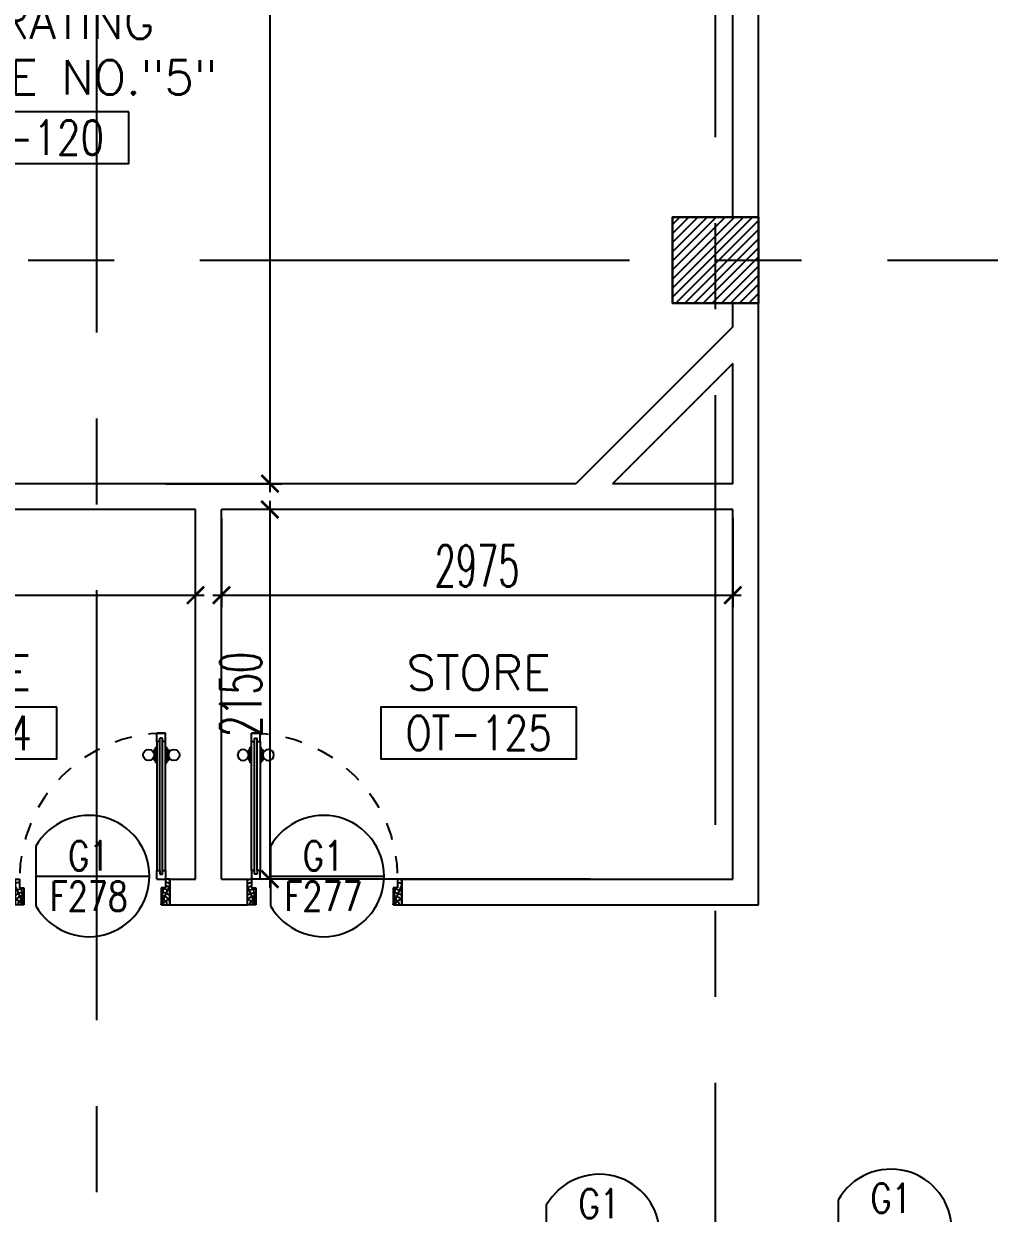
# Model space of a CAD drawing. Extents: x 275967.8 to 276060, y 57291.9 to 57371.4.
# Drawn here: x 275999.51 to 276005.13, y 57337.64 to 57344.56 of the extents above; entities that cross this region are included whole.
import ezdxf
from ezdxf.enums import TextEntityAlignment as Align

# ---------------------------------------------------------------- set-up
doc = ezdxf.new("R2010")
doc.units = 0
doc.header["$MEASUREMENT"] = 0
doc.header["$PDMODE"] = 34
doc.linetypes.add('CENTERX2', pattern=[4, 2.5, -0.5, 0.5, -0.5])
doc.linetypes.add('HIDDEN', pattern=[0.375, 0.25, -0.125])
doc.layers.get('0').update_dxf_attribs({"linetype": 'CONTINUOUS'})
doc.layers.get('DEFPOINTS').update_dxf_attribs({"linetype": 'CONTINUOUS'})
for name, color, linetype in [('AXES', 11, 'CENTERX2'), ('COL', 5, 'CONTINUOUS'), ('DIM', 4, 'CONTINUOUS'), ('DOOR', 7, 'CONTINUOUS'), ('DOOR-CR', 2, 'CONTINUOUS'), ('DOOR-NO', 3, 'CONTINUOUS'), ('HAT', 8, 'CONTINUOUS'), ('RM-BOX', 4, 'CONTINUOUS'), ('RM-NAME', 2, 'CONTINUOUS'), ('RM-NO', 2, 'CONTINUOUS'), ('WALL', 2, 'CONTINUOUS')]:
    doc.layers.add(name, color=color, linetype=linetype)
doc.styles.add('ROMANS', font='ROMANS.shx', dxfattribs={"width": 0.6})
doc.dimstyles.new('STANDARD in', dxfattribs={"dimtxt": 0.24, "dimasz": 0.1, "dimexe": 0.07, "dimexo": 0.05, "dimgap": 0.05, "dimtad": 1, "dimdec": 0, "dimlfac": 1000, "dimzin": 0, "dimdsep": 46, "dimtxsty": 'ROMANS', "dimblk": 'ARCHTICK', "dimcen": 0.05, "dimdle": 0.05, "dimclrd": 4, "dimclre": 4, "dimclrt": 2, "dimadec": 0, "dimazin": 0, "dimtfac": 1, "dimtdec": 0, "dimtmove": 2, "dimatfit": 3, "dimfxl": 0, "dimtolj": 1, "dimtzin": 0, "dimarcsym": 0})

# ---------------------------------------------------------------- blocks, each defined once
blk = doc.blocks.new('*X65')
at = {"color": 0}
for p, q in [((49339.2, 162723.8), (49805.2, 163189.7)), ((49339.2, 162776.8), (49752.1, 163189.7)), ((49339.2, 162829.9), (49699.1, 163189.7)), ((49339.2, 162882.9), (49646.1, 163189.7)), ((49339.2, 162935.9), (49593, 163189.7)), ((49339.2, 162989), (49540, 163189.7)), ((49339.2, 163042), (49487, 163189.7)), ((49339.2, 163095), (49433.9, 163189.7)), ((49339.2, 163148.1), (49380.9, 163189.7)), ((49358.2, 162689.7), (49839.2, 163170.8)), ((49411.2, 162689.7), (49839.2, 163117.7)), ((49464.3, 162689.7), (49839.2, 163064.7)), ((49517.3, 162689.7), (49839.2, 163011.7)), ((49570.3, 162689.7), (49839.2, 162958.6)), ((49623.4, 162689.7), (49839.2, 162905.6)), ((49676.4, 162689.7), (49839.2, 162852.6)), ((49729.4, 162689.7), (49839.2, 162799.5)), ((49782.5, 162689.7), (49839.2, 162746.5)), ((49835.5, 162689.7), (49839.2, 162693.5))]:
    blk.add_line(p, q, dxfattribs=at)
blk = doc.blocks.new('RM1')
at = {"layer": 'RM-BOX'}
blk.add_lwpolyline([(569.9, -200), (-569.9, -200), (-569.9, -500), (569.9, -500)], close=True, dxfattribs=at)
at = {"layer": 'RM-NAME', "style": 'ROMANS'}
for tag, p in [('ROOMNAME1', (0, 323.8)), ('ROOMNAME2', (0, 0))]:
    blk.add_attdef(tag, text='', height=200, dxfattribs=at).set_placement(p, align=Align.MIDDLE)
at = {"layer": 'RM-NO', "style": 'ROMANS', "width": 0.8}
blk.add_attdef('ROOMNO', text='', height=200, dxfattribs=at).set_placement((0, -350), align=Align.MIDDLE)
blk = doc.blocks.new('COL50')
at = {"layer": 'COL'}
blk.add_lwpolyline([(-250, 250), (-250, -250), (250, -250), (250, 250)], close=True, dxfattribs=at)
blk = doc.blocks.new('DD1')
at = {"layer": 'DOOR-CR'}
blk.add_line((-307.6, 0), (352.8, 0), dxfattribs=at)
blk.add_lwpolyline([(-307.6, -172.9, 3.820224), (-307.6, 172.9)], format="xyb", close=True, dxfattribs=at)
at = {"layer": 'DOOR-NO', "color": 255, "style": 'ROMANS', "width": 0.8}
for tag, p in [('G', (0, 183.5)), ('000', (0, -141.4))]:
    blk.add_attdef(tag, text='', height=204, dxfattribs=at).set_placement(p, align=Align.MIDDLE)
blk = doc.blocks.new('DOOR90')
at = {"layer": 'DOOR', "color": 0, "linetype": 'ByBlock'}
for p, q in [((-150, 0), (-150, -25)), ((-150, 0), (0, 0)), ((0, -50), (0, 0)), ((-1000, -25), (-1000, -75)), ((-1000, -75), (-1000, -25)), ((-950, -25), (-1000, -25)), ((-970, -42), (-970, -58)), ((-950, -42), (-970, -42)), ((-950, -58), (-970, -58)), ((-950, -25), (-950, -42)), ((-950, -58), (-950, -75)), ((-917.6, -25), (-917.6, -17.8)), ((-827.6, -17.8), (-917.6, -17.8)), ((-905, -17.8), (-905, -8.8)), ((-905, -8.8), (-840.2, -8.8)), ((-905, -17.8), (-840.2, -17.8)), ((-840.2, -17.8), (-840.2, -8.8)), ((-827.6, -25), (-827.6, -17.8)), ((-200, -42), (-200, -25)), ((-200, -25), (-150, -25)), ((-180, -42), (-200, -42)), ((-200, -75), (-200, -58)), ((-200, -58), (-180, -58)), ((-180, -58), (-180, -42)), ((-150, -75), (-150, -25)), ((-150, -25), (-100, -25)), ((-100, -25), (-100, -50)), ((-100, -50), (0, -50)), ((-950, -75), (-1000, -75)), ((-917.6, -75), (-917.6, -82.2)), ((-827.6, -82.2), (-917.6, -82.2)), ((-905, -82.2), (-905, -91.2)), ((-905, -82.2), (-840.2, -82.2)), ((-905, -91.2), (-840.2, -91.2)), ((-840.2, -82.2), (-840.2, -91.2)), ((-827.6, -75), (-827.6, -82.2)), ((-150, -75), (-200, -75)), ((-150, -900), (-150, -875)), ((-150, -875), (-100, -875)), ((-100, -850), (0, -850)), ((-100, -875), (-100, -850)), ((0, -850), (0, -900)), ((0, -900), (-150, -900)), ((-150, -900), (0, -900))]:
    blk.add_line(p, q, dxfattribs=at)
at = {"layer": 'DOOR', "color": 9, "linetype": 'ByBlock'}
for p, q in [((0, -50), (-113.7, 0)), ((0, -50), (-40.1, 0)), ((0, -50), (-100, -36.6)), ((0, -850), (-113.7, -900)), ((0, -850), (-100, -863.4)), ((0, -850), (-40.1, -900))]:
    blk.add_line(p, q, dxfattribs=at)
at = {"layer": 'DOOR', "linetype": 'ByBlock'}
for p, q in [((-200, -25), (-950, -25)), ((-200, -42), (-950, -42)), ((-200, -58), (-950, -58)), ((-950, -75), (-200, -75))]:
    blk.add_line(p, q, dxfattribs=at)
at = {"layer": 'DOOR', "color": 0, "linetype": 'ByBlock'}
for centre in [(-872.6, 23.5), (-872.6, -123.5)]:
    blk.add_circle(centre, 32.4, dxfattribs=at)
at = {"layer": 'DOOR', "color": 9, "linetype": 'ByBlock'}
for centre, radius, start, end in [((0, -50), 154.4, 161.10529, 166.28577), ((0, -50), 134.4, 158.15985, 169.28002), ((0, -50), 94.4, 148.01819, 180), ((0, -50), 74.4, 137.77643, 180), ((0, -50), 114.4, 154.08384, 167.37743), ((0, -50), 54.4, 113.20738, 180), ((0, -50), 34.4, 90, 180), ((0, -50), 14.4, 90, 180), ((0, -850), 154.4, 193.71423, 198.89471), ((0, -850), 134.4, 190.71998, 201.84015), ((0, -850), 94.4, 180, 211.98181), ((0, -850), 74.4, 180, 222.22357), ((0, -850), 54.4, 180, 246.79262), ((0, -850), 34.4, 180, 270), ((0, -850), 14.4, 180, 270)]:
    blk.add_arc(centre, radius, start, end, dxfattribs=at)
at = {"layer": 'DOOR', "linetype": 'HIDDEN', "ltscale": 0.5}
blk.add_arc((-150, -25), 850, 180, 270, dxfattribs=at)
blk = doc.blocks.new('_ARCHTICK')
at = {"color": 0, "linetype": 'ByBlock', "const_width": 0.15}
blk.add_lwpolyline([(-0.5, -0.5), (0.5, 0.5)], dxfattribs=at)
blk = doc.blocks.new('*D554')
at = {"layer": 'DEFPOINTS', "color": 0, "linetype": 'ByBlock', "ltscale": 0.3}
for p in [(276000.5754, 57347.9829), (276000.2863, 57341.8829), (276000.9428, 57341.8829)]:
    blk.add_point(p, dxfattribs=at)
at = {"layer": 'DIM', "color": 4, "linetype": 'ByBlock', "lineweight": -2, "ltscale": 0.3}
for p, q in [((276000.6254, 57347.9829), (276001.0128, 57347.9829)), ((276000.9428, 57348.0329), (276000.9428, 57341.8329)), ((276000.3363, 57341.8829), (276001.0128, 57341.8829))]:
    blk.add_line(p, q, dxfattribs=at)
at = {"layer": 'DIM', "color": 4, "linetype": 'ByBlock', "lineweight": -2, "ltscale": 0.3, "xscale": 0.1, "yscale": 0.1, "zscale": 0.1}
for p, rotation in [((276000.9428, 57347.9829), 90), ((276000.9428, 57341.8829), 270)]:
    blk.add_blockref('_ARCHTICK', p, dxfattribs=dict(at, rotation=rotation))
at = {"layer": 'DIM', "color": 2, "linetype": 'ByBlock', "ltscale": 0.3, "insert": (276000.7728, 57344.9329), "char_height": 0.24, "attachment_point": 5, "rotation": 90, "style": 'ROMANS'}
blk.add_mtext('\\A1;6100', dxfattribs=at)
blk = doc.blocks.new('*D552')
at = {"layer": 'DEFPOINTS', "color": 0, "linetype": 'ByBlock', "ltscale": 0.3}
for p in [(276001.502, 57341.7329), (276000.9428, 57339.5829), (276002.8576, 57339.5829)]:
    blk.add_point(p, dxfattribs=at)
at = {"layer": 'DIM', "color": 4, "linetype": 'ByBlock', "lineweight": -2, "ltscale": 0.3}
for p, q in [((276000.9428, 57341.7829), (276000.9428, 57339.5329)), ((276001.452, 57341.7329), (276000.8728, 57341.7329)), ((276002.8076, 57339.5829), (276000.8728, 57339.5829))]:
    blk.add_line(p, q, dxfattribs=at)
at = {"layer": 'DIM', "color": 4, "linetype": 'ByBlock', "lineweight": -2, "ltscale": 0.3, "xscale": 0.1, "yscale": 0.1, "zscale": 0.1}
for p, rotation in [((276000.9428, 57341.7329), 90), ((276000.9428, 57339.5829), 270)]:
    blk.add_blockref('_ARCHTICK', p, dxfattribs=dict(at, rotation=rotation))
at = {"layer": 'DIM', "color": 2, "linetype": 'ByBlock', "ltscale": 0.3, "insert": (276000.7728, 57340.6579), "char_height": 0.24, "attachment_point": 5, "rotation": 90, "style": 'ROMANS'}
blk.add_mtext('\\A1;2150', dxfattribs=at)
blk = doc.blocks.new('*D551')
at = {"layer": 'DEFPOINTS', "color": 0, "linetype": 'ByBlock', "ltscale": 0.3}
for p in [(275997.5355, 57341.2347), (276000.5105, 57341.2347), (276000.5105, 57341.2347)]:
    blk.add_point(p, dxfattribs=at)
at = {"layer": 'DIM', "color": 4, "linetype": 'ByBlock', "lineweight": -2, "ltscale": 0.3}
for p, q in [((275997.5355, 57341.2847), (275997.5355, 57341.3047)), ((276000.5105, 57341.2847), (276000.5105, 57341.3047)), ((275997.4855, 57341.2347), (276000.5605, 57341.2347))]:
    blk.add_line(p, q, dxfattribs=at)
at = {"layer": 'DIM', "color": 4, "linetype": 'ByBlock', "lineweight": -2, "ltscale": 0.3, "xscale": 0.1, "yscale": 0.1, "zscale": 0.1, "rotation": 180}
blk.add_blockref('_ARCHTICK', (275997.5355, 57341.2347), dxfattribs=at)
at = {"layer": 'DIM', "color": 4, "linetype": 'ByBlock', "lineweight": -2, "ltscale": 0.3, "xscale": 0.1, "yscale": 0.1, "zscale": 0.1}
blk.add_blockref('_ARCHTICK', (276000.5105, 57341.2347), dxfattribs=at)
at = {"layer": 'DIM', "color": 2, "linetype": 'ByBlock', "ltscale": 0.3, "insert": (275999.023, 57341.4047), "char_height": 0.24, "attachment_point": 5, "style": 'ROMANS'}
blk.add_mtext('\\A1;2975', dxfattribs=at)
blk = doc.blocks.new('*D550')
at = {"layer": 'DEFPOINTS', "color": 0, "linetype": 'ByBlock', "ltscale": 0.3}
for p in [(276000.6605, 57341.7329), (276003.6355, 57341.7329), (276003.6355, 57341.2347)]:
    blk.add_point(p, dxfattribs=at)
at = {"layer": 'DIM', "color": 4, "linetype": 'ByBlock', "lineweight": -2, "ltscale": 0.3}
for p, q in [((276000.6605, 57341.6829), (276000.6605, 57341.1647)), ((276003.6355, 57341.6829), (276003.6355, 57341.1647)), ((276000.6105, 57341.2347), (276003.6855, 57341.2347))]:
    blk.add_line(p, q, dxfattribs=at)
at = {"layer": 'DIM', "color": 4, "linetype": 'ByBlock', "lineweight": -2, "ltscale": 0.3, "xscale": 0.1, "yscale": 0.1, "zscale": 0.1, "rotation": 180}
blk.add_blockref('_ARCHTICK', (276000.6605, 57341.2347), dxfattribs=at)
at = {"layer": 'DIM', "color": 4, "linetype": 'ByBlock', "lineweight": -2, "ltscale": 0.3, "xscale": 0.1, "yscale": 0.1, "zscale": 0.1}
blk.add_blockref('_ARCHTICK', (276003.6355, 57341.2347), dxfattribs=at)
at = {"layer": 'DIM', "color": 2, "linetype": 'ByBlock', "ltscale": 0.3, "insert": (276002.148, 57341.4047), "char_height": 0.24, "attachment_point": 5, "style": 'ROMANS'}
blk.add_mtext('\\A1;2975', dxfattribs=at)

msp = doc.modelspace()

# ---------------------------------------------------------------- linework, layer by layer
at = {"layer": 'AXES'}
for p, q in [((276003.5355, 57291.8986), (276003.5355, 57370.7113)), ((275999.9355, 57298.7629), (275999.9355, 57357.5829)), ((275968.5355, 57343.1829), (276036.5755, 57343.1829))]:
    msp.add_line(p, q, dxfattribs=at)
at = {"layer": 'WALL'}
for p, q in [((276003.6355, 57343.4329), (276003.6355, 57347.0708)), ((276003.7855, 57343.4329), (276003.7855, 57346.7079)), ((276003.6355, 57342.7951), (276003.6355, 57342.9329)), ((276003.7855, 57339.4329), (276003.7855, 57342.9329)), ((276003.6355, 57342.7951), (276002.7234, 57341.8829)), ((276003.6355, 57342.5829), (276002.9355, 57341.8829)), ((276003.6355, 57341.8829), (276003.6355, 57342.5829)), ((276002.7234, 57341.8829), (275998.4476, 57341.8829)), ((276003.6355, 57341.8829), (276002.9355, 57341.8829)), ((276000.5105, 57341.7329), (275997.5355, 57341.7329)), ((276000.5105, 57339.5829), (276000.5105, 57341.7329)), ((276003.6355, 57341.7329), (276000.6605, 57341.7329)), ((276000.6605, 57339.5829), (276000.6605, 57341.7329)), ((276003.6355, 57339.5829), (276003.6355, 57341.7329)), ((276000.3605, 57339.5829), (276000.5105, 57339.5829)), ((276000.3605, 57339.4329), (276000.3605, 57339.5829)), ((276000.6605, 57339.5829), (276000.8105, 57339.5829)), ((276000.8105, 57339.5829), (276000.8105, 57339.4329)), ((276001.7105, 57339.5829), (276003.6355, 57339.5829)), ((276001.7105, 57339.5829), (276001.7105, 57339.4329)), ((276000.3605, 57339.4329), (276000.8105, 57339.4329)), ((276001.7105, 57339.4329), (276003.7855, 57339.4329))]:
    msp.add_line(p, q, dxfattribs=at)
at = {"layer": 'WALL', "linetype": 'ByBlock', "ltscale": 0.3}
msp.add_lwpolyline([(276003.7855, 57342.9329), (276003.2855, 57342.9329), (276003.2855, 57343.4329), (276003.7855, 57343.4329)], close=True, dxfattribs=at)

# ---------------------------------------------------------------- block references
at = {"layer": 'COL', "xscale": 0.001, "yscale": 0.001, "zscale": 0.001}
msp.add_blockref('COL50', (276003.5355, 57343.1829), dxfattribs=at)
at = {"layer": 'DOOR', "color": 0, "linetype": 'ByBlock', "yscale": 0.001, "zscale": 0.001}
for p, xscale, rotation in [((276000.3605, 57339.4329), 0.001, 270), ((276000.8105, 57339.4329), -0.001, 90)]:
    msp.add_blockref('DOOR90', p, dxfattribs=dict(at, xscale=xscale, rotation=rotation))
at = {"layer": 'DOOR-NO'}
ref = msp.add_blockref('DD1', (275999.8889, 57339.6013), dxfattribs=dict(at, xscale=0.001, yscale=0.001, zscale=0.001))
ref.add_attrib('G', 'G1', dxfattribs={"height": 0.17, "style": 'ROMANS', "width": 0.8}).set_placement((275999.8889, 57339.7193), align=Align.MIDDLE)
ref.add_attrib('000', 'F278', dxfattribs={"height": 0.17, "style": 'ROMANS', "width": 0.8}).set_placement((275999.8889, 57339.4835), align=Align.MIDDLE)
ref = msp.add_blockref('DD1', (276001.2542, 57339.6013), dxfattribs=dict(at, xscale=0.001, yscale=0.001, zscale=0.001))
ref.add_attrib('G', 'G1', dxfattribs={"height": 0.17, "style": 'ROMANS', "width": 0.8}).set_placement((276001.2542, 57339.7193), align=Align.MIDDLE)
ref.add_attrib('000', 'F277', dxfattribs={"height": 0.17, "style": 'ROMANS', "width": 0.8}).set_placement((276001.2542, 57339.4835), align=Align.MIDDLE)
ref = msp.add_blockref('DD1', (276002.8585, 57337.5138), dxfattribs=dict(at, xscale=0.001, yscale=0.001, zscale=0.001))
ref.add_attrib('G', 'G1', dxfattribs={"height": 0.17, "style": 'ROMANS', "width": 0.8}).set_placement((276002.8585, 57337.6955), align=Align.MIDDLE)
ref.add_attrib('000', 'F281', dxfattribs={"height": 0.17, "style": 'ROMANS', "width": 0.8}).set_placement((276002.8585, 57337.3671), align=Align.MIDDLE)
ref = msp.add_blockref('DD1', (276004.5569, 57337.5435), dxfattribs=dict(at, xscale=0.001, yscale=0.001, zscale=0.001))
ref.add_attrib('G', 'G1', dxfattribs={"height": 0.17, "style": 'ROMANS', "width": 0.8}).set_placement((276004.5569, 57337.7277), align=Align.MIDDLE)
ref.add_attrib('000', 'F282', dxfattribs={"height": 0.17, "style": 'ROMANS', "width": 0.8}).set_placement((276004.5569, 57337.3928), align=Align.MIDDLE)
at = {"layer": 'HAT', "xscale": 0.001, "yscale": 0.001, "zscale": 0.001}
msp.add_blockref('*X65', (275953.9463, 57180.2432), dxfattribs=at)
at = {"layer": 'RM-NAME', "xscale": 0.001, "yscale": 0.001, "zscale": 0.001}
for p, values in [((275999.5525, 57344.246), {'ROOMNO': 'OT-120', 'ROOMNAME2': 'THEATRE NO."5"', 'ROOMNAME1': 'OPERATING'}), ((275999.1326, 57340.7833), {'ROOMNO': 'OT-124', 'ROOMNAME2': 'STORE'}), ((276002.1574, 57340.7833), {'ROOMNO': 'OT-125', 'ROOMNAME2': 'STORE'})]:
    msp.add_blockref('RM1', p, dxfattribs=at).add_auto_attribs(values)

# ---------------------------------------------------------------- dimensions: what is measured, and where the dimension line sits
at = {"layer": 'DIM', "linetype": 'ByBlock', "ltscale": 0.3}
for base, p1, p2, picture, middle in [((276000.9428, 57341.8829), (276000.5754, 57347.9829), (276000.2863, 57341.8829), '*D554', (276000.7728, 57344.9329)), ((276000.9428, 57339.5829), (276001.502, 57341.7329), (276002.8576, 57339.5829), '*D552', (276000.7728, 57340.6579))]:
    dim = msp.add_linear_dim(base=base, p1=p1, p2=p2, angle=90, dimstyle='STANDARD in', dxfattribs=at)
    dim.commit()
    dim.dimension.update_dxf_attribs({"geometry": picture, "text_midpoint": middle})
for base, p1, p2, picture, middle in [((276003.6355, 57341.2347), (276000.6605, 57341.7329), (276003.6355, 57341.7329), '*D550', (276002.148, 57341.4047)), ((276000.5105, 57341.2347), (275997.5355, 57341.2347), (276000.5105, 57341.2347), '*D551', (275999.023, 57341.4047))]:
    dim = msp.add_linear_dim(base=base, p1=p1, p2=p2, dimstyle='STANDARD in', dxfattribs=at)
    dim.commit()
    dim.dimension.update_dxf_attribs({"geometry": picture, "text_midpoint": middle})

doc.saveas('drawing.dxf')
